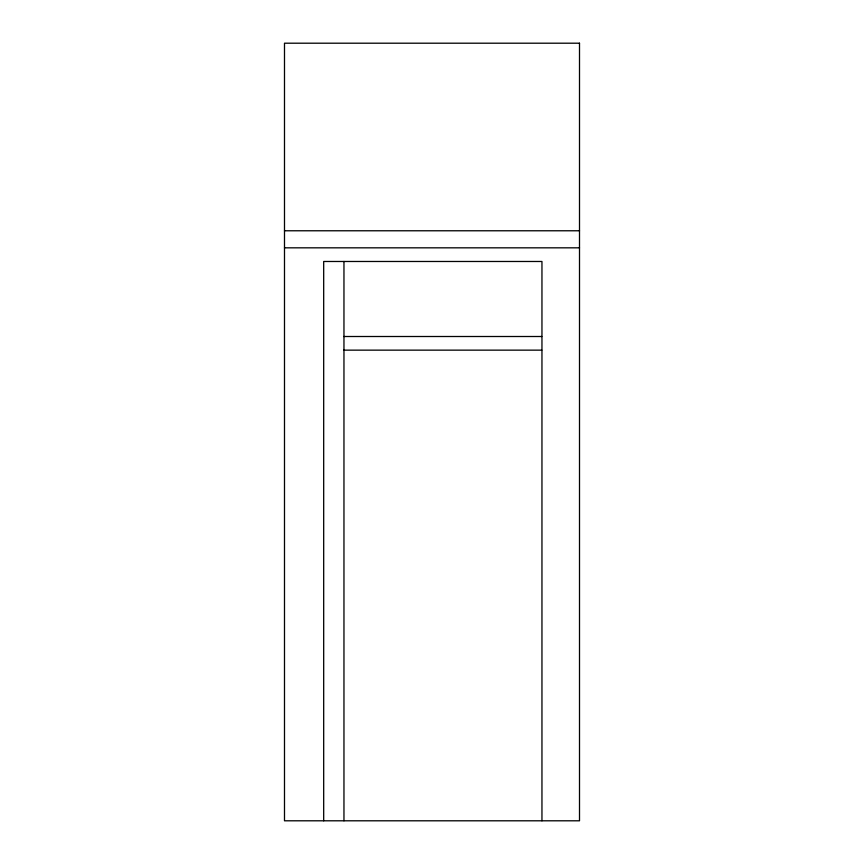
<?xml version="1.0" encoding="UTF-8"?>
<svg xmlns="http://www.w3.org/2000/svg" width="864" height="864" viewBox="0 0 864 864"><rect width="100%" height="100%" fill="white"/><g stroke="black" fill="none" stroke-linecap="round" stroke-linejoin="round"><path stroke-width="1.3" d="M284.494 230.774L579.506 230.774M284.494 247.828L579.506 247.828M343.764 336.506L541.782 336.506M343.764 350.147L541.782 350.147M541.955 820.8L541.955 261.479L323.687 261.479L323.687 820.8M343.958 261.479L343.958 820.8M579.506 43.2L284.494 43.2L284.494 820.8L579.506 820.8L579.506 43.2"/></g></svg>
